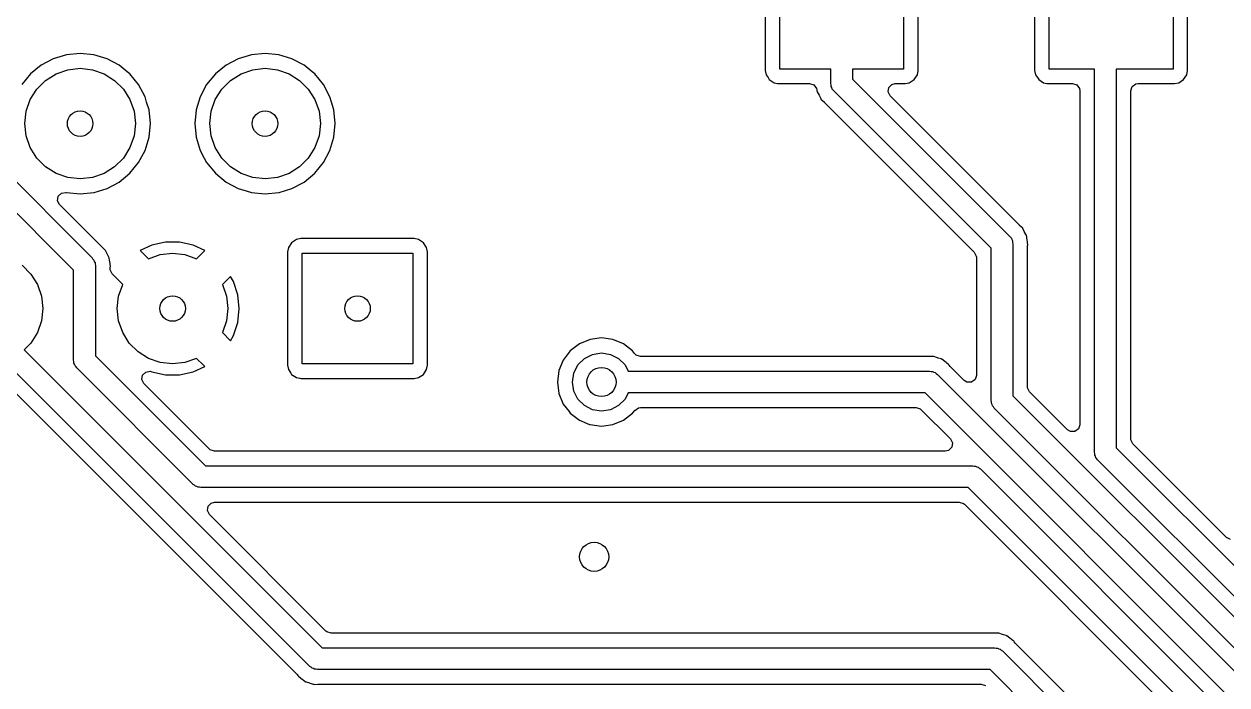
# Model space of a CAD drawing. Extents: x 0 to 2.79, y -2.39 to 0.
# Drawn here: x 1.295 to 1.945, y -0.872 to -0.514 of the extents above; entities that cross this region are included whole.
import ezdxf

# ---------------------------------------------------------------- set-up
doc = ezdxf.new("R2010")
doc.units = 0
doc.header["$MEASUREMENT"] = 0
doc.layers.add('BLACK', color=7, linetype='CONTINUOUS')

msp = doc.modelspace()

# ---------------------------------------------------------------- linework, layer by layer
at = {"layer": 'BLACK', "linetype": 'CONTINUOUS'}
for p, q in [((1.69565, -0.470876), (1.69565, -0.53936)), ((1.70354, -0.538583), (1.70354, -0.471654)), ((1.77047, -0.471654), (1.77047, -0.538583)), ((1.77837, -0.53936), (1.77837, -0.470876)), ((1.84132, -0.470876), (1.84132, -0.53936)), ((1.84921, -0.538583), (1.84921, -0.471654)), ((1.91614, -0.471654), (1.91614, -0.538583)), ((1.92404, -0.53936), (1.92404, -0.470876)), ((1.31066, -0.533005), (1.30409, -0.536516)), ((1.31778, -0.530842), (1.31066, -0.533005)), ((1.3252, -0.530112), (1.31778, -0.530842)), ((1.31778, -0.530842), (1.31778, -0.530842)), ((1.33261, -0.530842), (1.3252, -0.530112)), ((1.3252, -0.530112), (1.3252, -0.530112)), ((1.33974, -0.533005), (1.33261, -0.530842)), ((1.33261, -0.530842), (1.33261, -0.530842)), ((1.34631, -0.536516), (1.33974, -0.533005)), ((1.41066, -0.533005), (1.40409, -0.536516)), ((1.41778, -0.530842), (1.41066, -0.533005)), ((1.4252, -0.530112), (1.41778, -0.530842)), ((1.41778, -0.530842), (1.41778, -0.530842)), ((1.43261, -0.530842), (1.4252, -0.530112)), ((1.4252, -0.530112), (1.4252, -0.530112)), ((1.43974, -0.533005), (1.43261, -0.530842)), ((1.43261, -0.530842), (1.43261, -0.530842)), ((1.44631, -0.536516), (1.43974, -0.533005)), ((1.30409, -0.536516), (1.29833, -0.541241)), ((1.31221, -0.541152), (1.31854, -0.538939)), ((1.31854, -0.538939), (1.3252, -0.538189)), ((1.3252, -0.538189), (1.33185, -0.538939)), ((1.33185, -0.538939), (1.33818, -0.541152)), ((1.35069, -0.540113), (1.34631, -0.536516)), ((1.40409, -0.536516), (1.39833, -0.541241)), ((1.41221, -0.541152), (1.41854, -0.538939)), ((1.41854, -0.538939), (1.4252, -0.538189)), ((1.4252, -0.538189), (1.43185, -0.538939)), ((1.43185, -0.538939), (1.43818, -0.541152)), ((1.45069, -0.540113), (1.44631, -0.536516)), ((1.69565, -0.53936), (1.69565, -0.539361)), ((1.69565, -0.539361), (1.69611, -0.541662)), ((1.7311, -0.538583), (1.70354, -0.538583)), ((1.7311, -0.546457), (1.7311, -0.538583)), ((1.77047, -0.538583), (1.74291, -0.538583)), ((1.74291, -0.538583), (1.74291, -0.544011)), ((1.77791, -0.541663), (1.77837, -0.53936)), ((1.84132, -0.53936), (1.84132, -0.539361)), ((1.84132, -0.539361), (1.84178, -0.541662)), ((1.87362, -0.538583), (1.84921, -0.538583)), ((1.87362, -0.745809), (1.87362, -0.538583)), ((1.91614, -0.538583), (1.88543, -0.538583)), ((1.88543, -0.538583), (1.88543, -0.743363)), ((1.92358, -0.541663), (1.92404, -0.53936)), ((1.29833, -0.541242), (1.2936, -0.547)), ((1.29833, -0.541241), (1.29833, -0.541242)), ((1.3018, -0.549455), (1.30654, -0.544717)), ((1.30654, -0.544717), (1.31221, -0.541152)), ((1.33818, -0.541152), (1.34385, -0.544717)), ((1.34385, -0.544717), (1.34859, -0.549455)), ((1.35207, -0.541242), (1.35069, -0.540113)), ((1.35679, -0.547), (1.35207, -0.541242)), ((1.39833, -0.541242), (1.3936, -0.547)), ((1.39833, -0.541241), (1.39833, -0.541242)), ((1.4018, -0.549455), (1.40654, -0.544717)), ((1.40654, -0.544717), (1.41221, -0.541152)), ((1.43818, -0.541152), (1.44385, -0.544717)), ((1.44385, -0.544717), (1.44859, -0.549455)), ((1.45207, -0.541242), (1.45069, -0.540113)), ((1.45679, -0.547), (1.45207, -0.541242)), ((1.69611, -0.541662), (1.69611, -0.541663)), ((1.69611, -0.541663), (1.69715, -0.543216)), ((1.69715, -0.543216), (1.69785, -0.544274)), ((1.69785, -0.544274), (1.70046, -0.546018)), ((1.70046, -0.546018), (1.70221, -0.546367)), ((1.74291, -0.544011), (1.8278, -0.628895)), ((1.77125, -0.546476), (1.77355, -0.546018)), ((1.77355, -0.546018), (1.77616, -0.544274)), ((1.77616, -0.544274), (1.77791, -0.541663)), ((1.84178, -0.541662), (1.84178, -0.541663)), ((1.84178, -0.541663), (1.84281, -0.543216)), ((1.84281, -0.543216), (1.84352, -0.544274)), ((1.84352, -0.544274), (1.84613, -0.546018)), ((1.84613, -0.546018), (1.84788, -0.546367)), ((1.91692, -0.546476), (1.91922, -0.546018)), ((1.91922, -0.546018), (1.92183, -0.544274)), ((1.92183, -0.544274), (1.92358, -0.541663)), ((1.29824, -0.555128), (1.3018, -0.549455)), ((1.34859, -0.549455), (1.35215, -0.555128)), ((1.3603, -0.553569), (1.35679, -0.547)), ((1.3936, -0.547), (1.39009, -0.553569)), ((1.39824, -0.555128), (1.4018, -0.549455)), ((1.44859, -0.549455), (1.45215, -0.555128)), ((1.4603, -0.553569), (1.45679, -0.547)), ((1.70221, -0.546367), (1.70277, -0.546476)), ((1.70277, -0.546476), (1.70277, -0.546476)), ((1.70277, -0.546476), (1.70277, -0.546476)), ((1.70277, -0.546476), (1.71966, -0.546476)), ((1.71966, -0.546476), (1.72195, -0.547221)), ((1.72195, -0.547221), (1.72337, -0.54917)), ((1.72337, -0.54917), (1.72353, -0.549892)), ((1.72353, -0.549892), (1.72359, -0.550374)), ((1.72359, -0.550374), (1.7236, -0.550449)), ((1.7236, -0.550449), (1.72368, -0.550726)), ((1.72368, -0.550726), (1.72378, -0.550999)), ((1.72378, -0.550999), (1.72472, -0.552738)), ((1.72472, -0.552738), (1.72475, -0.55281)), ((1.72475, -0.55281), (1.72562, -0.554586)), ((1.7313, -0.547208), (1.7311, -0.546457)), ((1.7313, -0.547985), (1.7313, -0.547208)), ((1.73169, -0.548658), (1.7313, -0.547985)), ((1.73189, -0.549409), (1.73169, -0.548658)), ((1.73244, -0.549959), (1.73189, -0.549409)), ((1.73283, -0.550633), (1.73244, -0.549959)), ((1.81772, -0.635517), (1.73283, -0.550633)), ((1.7621, -0.550984), (1.76248, -0.548605)), ((1.7632, -0.55313), (1.7621, -0.550984)), ((1.76248, -0.548605), (1.76418, -0.546901)), ((1.76418, -0.546901), (1.76595, -0.546476)), ((1.76595, -0.546476), (1.77125, -0.546476)), ((1.77125, -0.546476), (1.77125, -0.546476)), ((1.84788, -0.546367), (1.84843, -0.546476)), ((1.84843, -0.546476), (1.84843, -0.546476)), ((1.84843, -0.546476), (1.84844, -0.546476)), ((1.84844, -0.546476), (1.86183, -0.546476)), ((1.86183, -0.546476), (1.86412, -0.547221)), ((1.86412, -0.547221), (1.86554, -0.54917)), ((1.86554, -0.54917), (1.86573, -0.550374)), ((1.86573, -0.550374), (1.86573, -0.730923)), ((1.89333, -0.550374), (1.89407, -0.548083)), ((1.89333, -0.738478), (1.89333, -0.550374)), ((1.89407, -0.548083), (1.89602, -0.546667)), ((1.89602, -0.546667), (1.89722, -0.546476)), ((1.89722, -0.546476), (1.91692, -0.546476)), ((1.91692, -0.546476), (1.91692, -0.546476)), ((1.29603, -0.561452), (1.29824, -0.555128)), ((1.35215, -0.555128), (1.35437, -0.561452)), ((1.36117, -0.556444), (1.3603, -0.553569)), ((1.36246, -0.560697), (1.36117, -0.556444)), ((1.39009, -0.553569), (1.38793, -0.560697)), ((1.39603, -0.561452), (1.39824, -0.555128)), ((1.45215, -0.555128), (1.45437, -0.561452)), ((1.46117, -0.556444), (1.4603, -0.553569)), ((1.46246, -0.560697), (1.46117, -0.556444)), ((1.72562, -0.554586), (1.72579, -0.554822)), ((1.72579, -0.554822), (1.72597, -0.55505)), ((1.72597, -0.55505), (1.72742, -0.556388)), ((1.72742, -0.556388), (1.72748, -0.556444)), ((1.72748, -0.556444), (1.80868, -0.637645)), ((1.83315, -0.623084), (1.7632, -0.55313)), ((1.25461, -0.563579), (1.33173, -0.640706)), ((1.29528, -0.56811), (1.29603, -0.561452)), ((1.35437, -0.561452), (1.35512, -0.56811)), ((1.36319, -0.56811), (1.36246, -0.560697)), ((1.36246, -0.560697), (1.36246, -0.560697)), ((1.38793, -0.560697), (1.3872, -0.56811)), ((1.38793, -0.560697), (1.38793, -0.560697)), ((1.39528, -0.56811), (1.39603, -0.561452)), ((1.45437, -0.561452), (1.45512, -0.56811)), ((1.46319, -0.56811), (1.46246, -0.560697)), ((1.46246, -0.560697), (1.46246, -0.560697)), ((1.29603, -0.574768), (1.29528, -0.56811)), ((1.35512, -0.56811), (1.35437, -0.574768)), ((1.36247, -0.575497), (1.36319, -0.56811)), ((1.36319, -0.56811), (1.36319, -0.56811)), ((1.3872, -0.56811), (1.3872, -0.56811)), ((1.3872, -0.56811), (1.38793, -0.575523)), ((1.39603, -0.574768), (1.39528, -0.56811)), ((1.45512, -0.56811), (1.45437, -0.574768)), ((1.46247, -0.575497), (1.46319, -0.56811)), ((1.46319, -0.56811), (1.46319, -0.56811)), ((1.32165, -0.647328), (1.253, -0.578675)), ((1.29824, -0.581093), (1.29603, -0.574768)), ((1.35437, -0.574768), (1.35215, -0.581093)), ((1.3603, -0.582651), (1.36246, -0.575523)), ((1.36246, -0.575523), (1.36247, -0.575497)), ((1.38793, -0.575523), (1.38793, -0.575523)), ((1.38793, -0.575523), (1.39009, -0.582651)), ((1.39824, -0.581093), (1.39603, -0.574768)), ((1.45437, -0.574768), (1.45215, -0.581093)), ((1.4603, -0.582651), (1.46246, -0.575523)), ((1.46246, -0.575523), (1.46247, -0.575497)), ((1.3018, -0.586766), (1.29824, -0.581093)), ((1.35215, -0.581093), (1.34859, -0.586766)), ((1.35679, -0.589221), (1.3603, -0.582651)), ((1.39009, -0.582651), (1.39234, -0.586867)), ((1.4018, -0.586766), (1.39824, -0.581093)), ((1.45215, -0.581093), (1.44859, -0.586766)), ((1.45679, -0.589221), (1.4603, -0.582651)), ((1.30654, -0.591504), (1.3018, -0.586766)), ((1.31221, -0.595068), (1.30654, -0.591504)), ((1.34385, -0.591504), (1.33818, -0.595068)), ((1.34859, -0.586766), (1.34385, -0.591504)), ((1.35207, -0.594979), (1.35679, -0.589221)), ((1.39234, -0.586867), (1.3936, -0.589221)), ((1.3936, -0.589221), (1.39833, -0.594979)), ((1.40654, -0.591504), (1.4018, -0.586766)), ((1.41221, -0.595068), (1.40654, -0.591504)), ((1.44385, -0.591504), (1.43818, -0.595068)), ((1.44859, -0.586766), (1.44385, -0.591504)), ((1.45207, -0.594979), (1.45679, -0.589221)), ((1.31854, -0.597281), (1.31221, -0.595068)), ((1.3252, -0.598031), (1.31854, -0.597281)), ((1.33185, -0.597281), (1.3252, -0.598031)), ((1.33818, -0.595068), (1.33185, -0.597281)), ((1.34631, -0.599704), (1.35207, -0.594979)), ((1.39833, -0.594979), (1.40409, -0.599704)), ((1.41854, -0.597281), (1.41221, -0.595068)), ((1.4252, -0.598031), (1.41854, -0.597281)), ((1.43185, -0.597281), (1.4252, -0.598031)), ((1.43818, -0.595068), (1.43185, -0.597281)), ((1.44631, -0.599704), (1.45207, -0.594979)), ((1.3328, -0.605322), (1.33974, -0.603216)), ((1.33974, -0.603216), (1.34631, -0.599704)), ((1.40409, -0.599704), (1.41066, -0.603216)), ((1.41066, -0.603216), (1.41505, -0.60455)), ((1.41505, -0.60455), (1.41778, -0.605378)), ((1.4328, -0.605322), (1.43974, -0.603216)), ((1.43974, -0.603216), (1.44631, -0.599704)), ((1.31303, -0.609781), (1.3134, -0.607402)), ((1.31412, -0.611927), (1.31303, -0.609781)), ((1.3134, -0.607402), (1.31511, -0.605699)), ((1.31511, -0.605699), (1.31749, -0.605322)), ((1.31749, -0.605322), (1.31764, -0.605349)), ((1.31764, -0.605349), (1.31778, -0.605378)), ((1.31778, -0.605378), (1.31778, -0.605378)), ((1.31778, -0.605378), (1.31778, -0.605378)), ((1.31778, -0.605378), (1.31778, -0.605378)), ((1.31778, -0.605378), (1.3252, -0.606108)), ((1.3252, -0.606108), (1.33261, -0.605378)), ((1.3252, -0.606108), (1.3252, -0.606108)), ((1.3252, -0.606108), (1.3252, -0.606108)), ((1.33261, -0.605378), (1.3328, -0.605322)), ((1.33261, -0.605378), (1.33261, -0.605378)), ((1.41778, -0.605378), (1.41778, -0.605378)), ((1.41778, -0.605378), (1.4252, -0.606108)), ((1.4252, -0.606108), (1.43261, -0.605378)), ((1.4252, -0.606108), (1.4252, -0.606108)), ((1.4252, -0.606108), (1.4252, -0.606108)), ((1.43261, -0.605378), (1.4328, -0.605322)), ((1.43261, -0.605378), (1.43261, -0.605378)), ((1.33709, -0.634895), (1.31412, -0.611927)), ((1.83321, -0.62314), (1.83315, -0.623084)), ((1.83424, -0.624086), (1.83321, -0.62314)), ((1.83466, -0.624478), (1.83424, -0.624086)), ((1.4422, -0.630753), (1.43958, -0.632498)), ((1.4445, -0.630295), (1.4422, -0.630753)), ((1.4422, -0.630753), (1.4422, -0.630753)), ((1.5059, -0.630295), (1.4445, -0.630295)), ((1.4445, -0.630295), (1.4445, -0.630295)), ((1.4445, -0.630295), (1.4445, -0.630295)), ((1.5082, -0.630753), (1.5059, -0.630295)), ((1.5059, -0.630295), (1.5059, -0.630295)), ((1.51081, -0.632498), (1.5082, -0.630753)), ((1.5082, -0.630753), (1.5082, -0.630753)), ((1.5082, -0.630753), (1.5082, -0.630753)), ((1.5082, -0.630753), (1.5082, -0.630753)), ((1.8278, -0.628895), (1.82819, -0.629568)), ((1.82819, -0.629568), (1.82874, -0.630118)), ((1.82874, -0.630118), (1.82894, -0.630869)), ((1.82894, -0.630869), (1.82933, -0.631542)), ((1.83484, -0.624707), (1.83466, -0.624478)), ((1.83501, -0.624942), (1.83484, -0.624707)), ((1.83588, -0.626719), (1.83501, -0.624942)), ((1.83591, -0.62679), (1.83588, -0.626719)), ((1.83685, -0.628528), (1.83591, -0.62679)), ((1.83695, -0.628802), (1.83685, -0.628528)), ((1.83703, -0.629079), (1.83695, -0.628802)), ((1.83716, -0.630112), (1.83703, -0.629079)), ((1.83703, -0.629079), (1.83703, -0.629079)), ((1.83728, -0.631041), (1.83716, -0.630112)), ((1.33715, -0.634951), (1.33709, -0.634895)), ((1.33732, -0.635109), (1.33715, -0.634951)), ((1.3386, -0.636289), (1.33732, -0.635109)), ((1.33878, -0.636518), (1.3386, -0.636289)), ((1.33894, -0.636753), (1.33878, -0.636518)), ((1.33981, -0.63853), (1.33894, -0.636753)), ((1.36406, -0.633849), (1.35769, -0.636686)), ((1.35769, -0.636686), (1.36218, -0.641174)), ((1.37143, -0.632283), (1.36406, -0.633849)), ((1.36406, -0.633849), (1.36406, -0.633849)), ((1.37896, -0.632283), (1.37143, -0.632283)), ((1.38633, -0.633849), (1.37896, -0.632283)), ((1.3927, -0.636686), (1.38633, -0.633849)), ((1.38633, -0.633849), (1.38633, -0.633849)), ((1.38821, -0.641174), (1.3927, -0.636686)), ((1.3927, -0.636686), (1.3927, -0.636686)), ((1.43784, -0.635109), (1.43738, -0.637411)), ((1.43958, -0.632498), (1.43784, -0.635109)), ((1.43784, -0.635109), (1.43784, -0.635109)), ((1.43958, -0.632498), (1.43958, -0.632498)), ((1.51255, -0.635109), (1.51081, -0.632498)), ((1.51081, -0.632498), (1.51081, -0.632498)), ((1.51301, -0.637411), (1.51255, -0.635109)), ((1.81772, -0.717742), (1.81772, -0.635517)), ((1.82933, -0.631542), (1.82933, -0.63232)), ((1.82933, -0.63232), (1.82953, -0.633071)), ((1.82953, -0.633071), (1.82953, -0.715296)), ((1.83729, -0.631121), (1.83728, -0.631041)), ((1.83742, -0.631928), (1.83729, -0.631121)), ((1.83742, -0.632093), (1.83742, -0.631928)), ((1.83744, -0.632334), (1.83742, -0.632093)), ((1.83742, -0.634906), (1.8375, -0.634106)), ((1.83742, -0.710412), (1.83742, -0.634906)), ((1.8376, -0.633649), (1.83744, -0.632334)), ((1.8375, -0.634106), (1.83756, -0.633849)), ((1.83756, -0.633849), (1.8376, -0.633649)), ((1.33173, -0.640706), (1.33212, -0.641379)), ((1.33212, -0.641379), (1.33267, -0.641929)), ((1.33267, -0.641929), (1.33287, -0.64268)), ((1.33287, -0.64268), (1.33326, -0.643353)), ((1.33326, -0.643353), (1.33326, -0.644131)), ((1.33985, -0.638601), (1.33981, -0.63853)), ((1.34079, -0.640339), (1.33985, -0.638601)), ((1.34088, -0.640613), (1.34079, -0.640339)), ((1.34097, -0.64089), (1.34088, -0.640613)), ((1.3411, -0.641974), (1.34097, -0.64089)), ((1.34097, -0.64089), (1.34097, -0.64089)), ((1.34121, -0.642852), (1.3411, -0.641974)), ((1.34122, -0.642932), (1.34121, -0.642852)), ((1.34136, -0.643739), (1.34122, -0.642932)), ((1.34136, -0.643904), (1.34136, -0.643739)), ((1.34136, -0.643739), (1.34136, -0.643739)), ((1.34136, -0.643739), (1.34136, -0.643739)), ((1.36218, -0.641174), (1.36221, -0.641152)), ((1.36221, -0.641152), (1.36854, -0.638939)), ((1.36854, -0.638939), (1.3752, -0.638189)), ((1.3752, -0.638189), (1.38185, -0.638939)), ((1.38185, -0.638939), (1.38818, -0.641152)), ((1.38818, -0.641152), (1.38821, -0.641174)), ((1.43738, -0.637411), (1.43738, -0.637412)), ((1.43738, -0.637412), (1.43738, -0.698809)), ((1.44528, -0.698031), (1.44528, -0.638189)), ((1.44528, -0.638189), (1.50512, -0.638189)), ((1.50512, -0.638189), (1.50512, -0.698031)), ((1.51301, -0.698809), (1.51301, -0.637411)), ((1.80868, -0.637645), (1.80977, -0.639791)), ((1.80977, -0.639791), (1.80982, -0.640401)), ((1.80982, -0.640401), (1.80982, -0.70424)), ((1.29385, -0.644717), (1.29859, -0.649455)), ((1.29859, -0.649455), (1.30215, -0.655128)), ((1.32165, -0.696063), (1.32165, -0.647328)), ((1.33326, -0.644131), (1.33346, -0.644882)), ((1.33346, -0.644882), (1.33346, -0.693617)), ((1.34137, -0.644145), (1.34136, -0.643904)), ((1.34154, -0.64546), (1.34137, -0.644145)), ((1.34143, -0.647211), (1.34147, -0.645801)), ((1.34252, -0.649357), (1.34143, -0.647211)), ((1.34147, -0.645801), (1.34154, -0.64546)), ((1.34826, -0.655093), (1.34252, -0.649357)), ((1.30215, -0.655128), (1.30437, -0.661452)), ((1.34603, -0.661452), (1.34824, -0.655128)), ((1.34824, -0.655128), (1.34826, -0.655093)), ((1.40652, -0.650708), (1.40213, -0.655093)), ((1.40213, -0.655093), (1.40215, -0.655128)), ((1.40215, -0.655128), (1.40437, -0.661452)), ((1.40811, -0.653458), (1.40652, -0.650708)), ((1.41043, -0.66062), (1.40811, -0.653458)), ((1.40811, -0.653458), (1.40811, -0.653458)), ((1.30437, -0.661452), (1.30512, -0.66811)), ((1.34528, -0.66811), (1.34603, -0.661452)), ((1.40437, -0.661452), (1.40512, -0.66811)), ((1.41122, -0.66811), (1.41043, -0.66062)), ((1.30512, -0.66811), (1.30437, -0.674768)), ((1.34603, -0.674768), (1.34528, -0.66811)), ((1.40512, -0.66811), (1.40437, -0.674768)), ((1.41043, -0.6756), (1.41122, -0.66811)), ((1.30437, -0.674768), (1.30215, -0.681093)), ((1.34824, -0.681093), (1.34603, -0.674768)), ((1.40437, -0.674768), (1.40215, -0.681093)), ((1.40811, -0.682763), (1.41043, -0.6756)), ((1.30215, -0.681093), (1.29859, -0.686766)), ((1.3518, -0.686766), (1.34824, -0.681093)), ((1.40215, -0.681093), (1.40213, -0.681127)), ((1.40213, -0.681127), (1.40652, -0.685513)), ((1.40652, -0.685513), (1.40811, -0.682763)), ((1.29859, -0.686766), (1.29489, -0.690471)), ((1.35654, -0.691504), (1.3518, -0.686766)), ((1.59516, -0.687223), (1.59023, -0.691012)), ((1.60091, -0.684841), (1.59516, -0.687223)), ((1.59516, -0.687223), (1.59516, -0.687223)), ((1.60709, -0.684028), (1.60091, -0.684841)), ((1.60091, -0.684841), (1.60091, -0.684841)), ((1.61326, -0.684841), (1.60709, -0.684028)), ((1.60709, -0.684028), (1.60709, -0.684028)), ((1.61901, -0.687223), (1.61326, -0.684841)), ((1.61326, -0.684841), (1.61326, -0.684841)), ((1.62395, -0.691012), (1.61901, -0.687223)), ((1.29489, -0.690471), (1.45599, -0.851575)), ((1.33346, -0.693617), (1.393, -0.75315)), ((1.36221, -0.695068), (1.35654, -0.691504)), ((1.36854, -0.697281), (1.36221, -0.695068)), ((1.38818, -0.695068), (1.38185, -0.697281)), ((1.38821, -0.695047), (1.38818, -0.695068)), ((1.39198, -0.698809), (1.38821, -0.695047)), ((1.59022, -0.691013), (1.58644, -0.695951)), ((1.59023, -0.691012), (1.59022, -0.691013)), ((1.59435, -0.698618), (1.59783, -0.695134)), ((1.59783, -0.695134), (1.60222, -0.692897)), ((1.60222, -0.692897), (1.60709, -0.692126)), ((1.60709, -0.692126), (1.61195, -0.692897)), ((1.61195, -0.692897), (1.61634, -0.695134)), ((1.61634, -0.695134), (1.61983, -0.698618)), ((1.62395, -0.691013), (1.62395, -0.691012)), ((1.62395, -0.691012), (1.62395, -0.691012)), ((1.625, -0.692389), (1.62395, -0.691013)), ((1.62513, -0.69255), (1.625, -0.692389)), ((1.62593, -0.69333), (1.62513, -0.69255)), ((1.62822, -0.694075), (1.62593, -0.69333)), ((1.78421, -0.694075), (1.62822, -0.694075)), ((1.78429, -0.694073), (1.78421, -0.694075)), ((1.78616, -0.693996), (1.78429, -0.694073)), ((1.78626, -0.693991), (1.78616, -0.693996)), ((1.78655, -0.694027), (1.78626, -0.693991)), ((1.78626, -0.693991), (1.78626, -0.693991)), ((1.78683, -0.694075), (1.78655, -0.694027)), ((1.7887, -0.694717), (1.78683, -0.694075)), ((1.78878, -0.694741), (1.7887, -0.694717)), ((1.78922, -0.694872), (1.78878, -0.694741)), ((1.79068, -0.695306), (1.78922, -0.694872)), ((1.79094, -0.695433), (1.79068, -0.695306)), ((1.79068, -0.695306), (1.79068, -0.695306)), ((1.79119, -0.69557), (1.79094, -0.695433)), ((1.79275, -0.696785), (1.79119, -0.69557)), ((1.44937, -0.861656), (1.28418, -0.696468)), ((1.32185, -0.696814), (1.32165, -0.696063)), ((1.32185, -0.697591), (1.32185, -0.696814)), ((1.32224, -0.698265), (1.32185, -0.697591)), ((1.32244, -0.699016), (1.32224, -0.698265)), ((1.32299, -0.699566), (1.32244, -0.699016)), ((1.32338, -0.700239), (1.32299, -0.699566)), ((1.38638, -0.763231), (1.32338, -0.700239)), ((1.36067, -0.702439), (1.36305, -0.702063)), ((1.36305, -0.702063), (1.36402, -0.702352)), ((1.36402, -0.702352), (1.36406, -0.702371)), ((1.36406, -0.702371), (1.36406, -0.702371)), ((1.36406, -0.702371), (1.37143, -0.703937)), ((1.3752, -0.698031), (1.36854, -0.697281)), ((1.38185, -0.697281), (1.3752, -0.698031)), ((1.37896, -0.703937), (1.38633, -0.702371)), ((1.38633, -0.702371), (1.3927, -0.699534)), ((1.38633, -0.702371), (1.38633, -0.702371)), ((1.3927, -0.699534), (1.39198, -0.698809)), ((1.43738, -0.698809), (1.43784, -0.701111)), ((1.43738, -0.698809), (1.43738, -0.698809)), ((1.43784, -0.701111), (1.43784, -0.701112)), ((1.43784, -0.701112), (1.43911, -0.70301)), ((1.50512, -0.698031), (1.44528, -0.698031)), ((1.51081, -0.703723), (1.51255, -0.701111)), ((1.51255, -0.701111), (1.51301, -0.698809)), ((1.58405, -0.701702), (1.58324, -0.707874)), ((1.58644, -0.695951), (1.58405, -0.701702)), ((1.58405, -0.701702), (1.58405, -0.701702)), ((1.58644, -0.695951), (1.58644, -0.695951)), ((1.59211, -0.703008), (1.59435, -0.698618)), ((1.61983, -0.698618), (1.62153, -0.701969)), ((1.62153, -0.701969), (1.78453, -0.701969)), ((1.78453, -0.701969), (1.78528, -0.70217)), ((1.78528, -0.70217), (1.78606, -0.70217)), ((1.78606, -0.70217), (1.78673, -0.702558)), ((1.79282, -0.696833), (1.79275, -0.696785)), ((1.79348, -0.697308), (1.79282, -0.696833)), ((1.7936, -0.697425), (1.79348, -0.697308)), ((1.79378, -0.697585), (1.7936, -0.697425)), ((1.79385, -0.69764), (1.79378, -0.697585)), ((1.79482, -0.698399), (1.79385, -0.69764)), ((1.79508, -0.69879), (1.79482, -0.698399)), ((1.79559, -0.699414), (1.79508, -0.69879)), ((1.80317, -0.706996), (1.79559, -0.699414)), ((1.28329, -0.706743), (1.44249, -0.86594)), ((1.35859, -0.706522), (1.35896, -0.704143)), ((1.35968, -0.708668), (1.35859, -0.706522)), ((1.35896, -0.704143), (1.36067, -0.702439)), ((1.39513, -0.744114), (1.35968, -0.708668)), ((1.37143, -0.703937), (1.37896, -0.703937)), ((1.43911, -0.70301), (1.43958, -0.703723)), ((1.43958, -0.703723), (1.4422, -0.705467)), ((1.4422, -0.705467), (1.44395, -0.705815)), ((1.44395, -0.705815), (1.4445, -0.705925)), ((1.4445, -0.705925), (1.4445, -0.705925)), ((1.4445, -0.705925), (1.4445, -0.705925)), ((1.4445, -0.705925), (1.4445, -0.705925)), ((1.4445, -0.705925), (1.5059, -0.705925)), ((1.5059, -0.705925), (1.5082, -0.705467)), ((1.5059, -0.705925), (1.5059, -0.705925)), ((1.5082, -0.705467), (1.51081, -0.703723)), ((1.58324, -0.707874), (1.58324, -0.707874)), ((1.58324, -0.707874), (1.58405, -0.714046)), ((1.59134, -0.707874), (1.59211, -0.703008)), ((1.59211, -0.71274), (1.59134, -0.707874)), ((1.78673, -0.702558), (1.78748, -0.70276)), ((1.78748, -0.70276), (1.78803, -0.703309)), ((1.78803, -0.703309), (1.78871, -0.703698)), ((1.78871, -0.703698), (2.12307, -1.03806)), ((1.80472, -0.707947), (1.80317, -0.706996)), ((1.80713, -0.707947), (1.80472, -0.707947)), ((1.80908, -0.706531), (1.80713, -0.707947)), ((1.80982, -0.70424), (1.80908, -0.706531)), ((1.58405, -0.714046), (1.58405, -0.714046)), ((1.58405, -0.714046), (1.58644, -0.719797)), ((1.59435, -0.71713), (1.59211, -0.71274)), ((1.62153, -0.71378), (1.61983, -0.71713)), ((1.78209, -0.71378), (1.62153, -0.71378)), ((2.11299, -1.04469), (1.78209, -0.71378)), ((1.82953, -0.715296), (2.15391, -1.03968)), ((1.83747, -0.711021), (1.83742, -0.710412)), ((1.83856, -0.713168), (1.83747, -0.711021)), ((1.85907, -0.73368), (1.83856, -0.713168)), ((1.58644, -0.719797), (1.58644, -0.719797)), ((1.58644, -0.719797), (1.58956, -0.723868)), ((1.59783, -0.720614), (1.59435, -0.71713)), ((1.60222, -0.722851), (1.59783, -0.720614)), ((1.61634, -0.720614), (1.61195, -0.722851)), ((1.61983, -0.71713), (1.61634, -0.720614)), ((1.62513, -0.723198), (1.62711, -0.721834)), ((1.62711, -0.721834), (1.62822, -0.721673)), ((1.62822, -0.721673), (1.7772, -0.721673)), ((1.7772, -0.721673), (1.77949, -0.722418)), ((1.81792, -0.718493), (1.81772, -0.717742)), ((1.81792, -0.71927), (1.81792, -0.718493)), ((1.81831, -0.719944), (1.81792, -0.71927)), ((1.81851, -0.720695), (1.81831, -0.719944)), ((1.81906, -0.721244), (1.81851, -0.720695)), ((1.81945, -0.721918), (1.81906, -0.721244)), ((2.14383, -1.0463), (1.81945, -0.721918)), ((1.58956, -0.723868), (1.59023, -0.724736)), ((1.59023, -0.724736), (1.59516, -0.728525)), ((1.60709, -0.723622), (1.60222, -0.722851)), ((1.61195, -0.722851), (1.60709, -0.723622)), ((1.61901, -0.728525), (1.62395, -0.724736)), ((1.62395, -0.724736), (1.62513, -0.723198)), ((1.77949, -0.722418), (1.77996, -0.722815)), ((1.77996, -0.722815), (1.79574, -0.738602)), ((1.59516, -0.728525), (1.59516, -0.728525)), ((1.59516, -0.728525), (1.59516, -0.728525)), ((1.59516, -0.728525), (1.60066, -0.730803)), ((1.60066, -0.730803), (1.60091, -0.730907)), ((1.60091, -0.730907), (1.60459, -0.731392)), ((1.60459, -0.731392), (1.60709, -0.73172)), ((1.60709, -0.73172), (1.60832, -0.731557)), ((1.60709, -0.73172), (1.60709, -0.73172)), ((1.60709, -0.73172), (1.60709, -0.73172)), ((1.60832, -0.731557), (1.61326, -0.730907)), ((1.61326, -0.730907), (1.61901, -0.728525)), ((1.86063, -0.73463), (1.85907, -0.73368)), ((1.86304, -0.73463), (1.86063, -0.73463)), ((1.86498, -0.733214), (1.86304, -0.73463)), ((1.86573, -0.730923), (1.86498, -0.733214)), ((1.79574, -0.738602), (1.79684, -0.740749)), ((1.79684, -0.740749), (1.79646, -0.743128)), ((1.89337, -0.739088), (1.89333, -0.738478)), ((1.89447, -0.741234), (1.89337, -0.739088)), ((1.94512, -0.791889), (1.89447, -0.741234)), ((1.39559, -0.744512), (1.39513, -0.744114)), ((1.39788, -0.745256), (1.39559, -0.744512)), ((1.79299, -0.745256), (1.39788, -0.745256)), ((1.79476, -0.744831), (1.79299, -0.745256)), ((1.79646, -0.743128), (1.79476, -0.744831)), ((1.87382, -0.74656), (1.87362, -0.745809)), ((1.87382, -0.747337), (1.87382, -0.74656)), ((1.87421, -0.74801), (1.87382, -0.747337)), ((1.88543, -0.743363), (2.18344, -1.04137)), ((1.393, -0.75315), (1.80787, -0.75315)), ((1.80787, -0.75315), (1.80862, -0.753351)), ((1.80862, -0.753351), (1.8094, -0.753351)), ((1.8094, -0.753351), (1.81008, -0.75374)), ((1.81008, -0.75374), (1.81083, -0.753941)), ((1.81083, -0.753941), (1.81138, -0.754491)), ((1.87441, -0.748761), (1.87421, -0.74801)), ((1.87496, -0.749311), (1.87441, -0.748761)), ((1.87535, -0.749984), (1.87496, -0.749311)), ((2.17336, -1.04799), (1.87535, -0.749984)), ((1.81138, -0.754491), (1.81205, -0.754879)), ((1.81205, -0.754879), (2.09551, -1.03834)), ((1.38705, -0.76362), (1.38638, -0.763231)), ((1.3876, -0.764169), (1.38705, -0.76362)), ((1.38835, -0.764371), (1.3876, -0.764169)), ((1.38902, -0.764759), (1.38835, -0.764371)), ((1.3898, -0.764759), (1.38902, -0.764759)), ((1.39055, -0.764961), (1.3898, -0.764759)), ((1.80543, -0.764961), (1.39055, -0.764961)), ((2.08543, -1.04497), (1.80543, -0.764961)), ((1.39437, -0.774982), (1.39607, -0.773279)), ((1.39607, -0.773279), (1.39784, -0.772854)), ((1.39784, -0.772854), (1.80054, -0.772854)), ((1.80054, -0.772854), (1.80283, -0.773599)), ((1.80283, -0.773599), (1.8033, -0.773996)), ((1.39399, -0.777362), (1.39437, -0.774982)), ((1.39509, -0.779508), (1.39399, -0.777362)), ((1.45812, -0.84254), (1.39509, -0.779508)), ((1.8033, -0.773996), (2.0764, -1.04709)), ((1.94727, -0.792982), (1.94512, -0.791889)), ((1.45858, -0.842937), (1.45812, -0.84254)), ((1.46087, -0.843681), (1.45858, -0.842937)), ((1.81936, -0.843681), (1.46087, -0.843681)), ((1.81944, -0.843679), (1.81936, -0.843681)), ((1.82131, -0.843602), (1.81944, -0.843679)), ((1.82142, -0.843598), (1.82131, -0.843602)), ((1.8217, -0.843634), (1.82142, -0.843598)), ((1.82142, -0.843598), (1.82142, -0.843598)), ((1.82199, -0.843681), (1.8217, -0.843634)), ((1.82386, -0.844323), (1.82199, -0.843681)), ((1.82393, -0.844348), (1.82386, -0.844323)), ((1.82455, -0.84453), (1.82393, -0.844348)), ((1.82583, -0.844912), (1.82455, -0.84453)), ((1.82609, -0.845039), (1.82583, -0.844912)), ((1.82583, -0.844912), (1.82583, -0.844912)), ((1.82634, -0.845176), (1.82609, -0.845039)), ((1.8279, -0.846391), (1.82634, -0.845176)), ((1.45599, -0.851575), (1.81969, -0.851575)), ((1.81969, -0.851575), (1.82044, -0.851776)), ((1.82044, -0.851776), (1.82121, -0.851776)), ((1.82121, -0.851776), (1.82189, -0.852165)), ((1.82797, -0.846439), (1.8279, -0.846391)), ((1.82863, -0.846914), (1.82797, -0.846439)), ((1.82875, -0.847032), (1.82863, -0.846914)), ((1.82893, -0.847192), (1.82875, -0.847032)), ((1.82998, -0.848005), (1.82893, -0.847192)), ((1.83023, -0.848396), (1.82998, -0.848005)), ((1.83074, -0.84902), (1.83023, -0.848396)), ((2.14709, -1.16537), (1.83074, -0.84902)), ((1.82189, -0.852165), (1.82264, -0.852366)), ((1.82264, -0.852366), (1.82319, -0.852916)), ((1.82319, -0.852916), (1.82386, -0.853304)), ((1.82386, -0.853304), (2.14497, -1.17441)), ((1.45004, -0.862045), (1.44937, -0.861656)), ((1.45059, -0.862595), (1.45004, -0.862045)), ((1.45134, -0.862796), (1.45059, -0.862595)), ((1.45201, -0.863185), (1.45134, -0.862796)), ((1.45279, -0.863185), (1.45201, -0.863185)), ((1.45354, -0.863386), (1.45279, -0.863185)), ((1.81724, -0.863386), (1.45354, -0.863386)), ((2.13834, -1.18449), (1.81724, -0.863386)), ((1.44249, -0.86594), (1.44299, -0.866564)), ((1.44299, -0.866564), (1.44325, -0.866955)), ((1.44325, -0.866955), (1.4443, -0.867769)), ((1.4443, -0.867769), (1.44448, -0.867929)), ((1.44448, -0.867929), (1.44459, -0.868046)), ((1.44459, -0.868046), (1.44459, -0.868046)), ((1.44459, -0.868046), (1.44526, -0.868522)), ((1.44526, -0.868522), (1.44532, -0.86857)), ((1.44532, -0.86857), (1.44577, -0.868919)), ((1.44577, -0.868919), (1.44688, -0.869784)), ((1.44688, -0.869784), (1.44688, -0.869784)), ((1.44688, -0.869784), (1.44714, -0.869922)), ((1.44714, -0.869922), (1.4474, -0.870049)), ((1.4474, -0.870049), (1.44929, -0.870613)), ((1.44929, -0.870613), (1.44937, -0.870637)), ((1.44937, -0.870637), (1.45017, -0.870913)), ((1.45017, -0.870913), (1.45124, -0.87128)), ((1.45124, -0.87128), (1.45124, -0.87128)), ((1.45124, -0.87128), (1.45153, -0.871327)), ((1.45153, -0.871327), (1.45181, -0.871363)), ((1.45181, -0.871363), (1.45379, -0.871281)), ((1.45181, -0.871363), (1.45181, -0.871363)), ((1.45379, -0.871281), (1.45387, -0.87128)), ((1.45387, -0.87128), (1.81235, -0.87128)), ((1.81235, -0.87128), (1.81465, -0.872024))]:
    msp.add_line(p, q, dxfattribs=at)
at = {"layer": 'BLACK'}
for centre, radius in [((1.3252, -0.56811), 0.00689), ((1.4252, -0.56811), 0.00689), ((1.3752, -0.66811), 0.00689), ((1.4752, -0.66811), 0.00689), ((1.60709, -0.707874), 0.007874), ((1.60315, -0.802362), 0.007874)]:
    msp.add_circle(centre, radius, dxfattribs=at)

doc.saveas('drawing.dxf')
